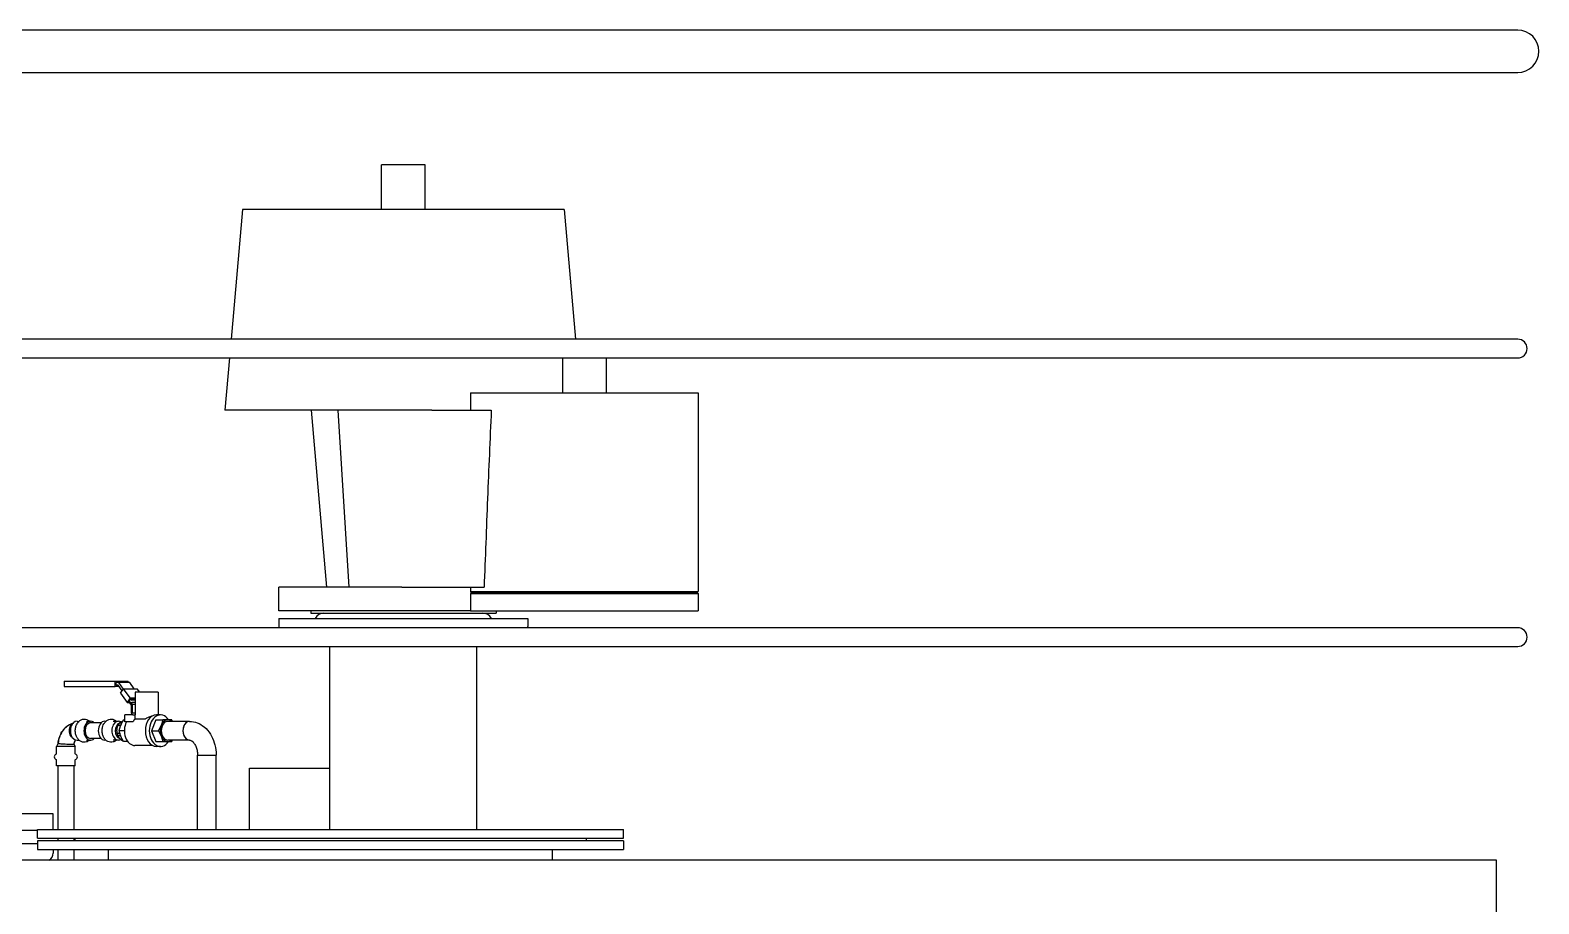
# Model space of a CAD drawing. Header units: millimetres. Extents: x 0 to 157650, y 0 to 89100.
# Drawn here: x 57471 to 59196, y 81010 to 82010 of the extents above; entities that cross this region are included whole.
import ezdxf

# ---------------------------------------------------------------- set-up
doc = ezdxf.new("R2010")
doc.units = ezdxf.units.MM
doc.header["$LTSCALE"] = 150
doc.layers.add('Visible', color=7, linetype='Continuous', lineweight=25)

msp = doc.modelspace()

# ---------------------------------------------------------------- linework, layer by layer
at = {"layer": 'Visible', "color": 9, "true_color": 0xc0c0c0}
for p, q in [((59172.2, 82009.5), (53960.2, 82009.5)), ((53969.9, 81961.2), (59172.2, 81961.2)), ((57922.8, 81855.4), (57872.8, 81855.4)), ((57872.8, 81804.4), (57872.8, 81855.4)), ((57922.8, 81804.4), (57922.8, 81855.4)), ((57713.9, 81804.4), (57700.9, 81656)), ((58081.7, 81804.4), (57713.9, 81804.4)), ((58081.7, 81804.4), (58094.7, 81656)), ((59172.2, 81656), (53969.9, 81656)), ((53969.9, 81634.7), (59172.2, 81634.7)), ((57699.1, 81634.7), (57693.8, 81574.9)), ((58079.8, 81634.7), (58079.8, 81594.9)), ((58129.8, 81634.7), (58129.8, 81594.9)), ((57974.5, 81594.9), (58235, 81594.9)), ((57974.5, 81594.9), (57974.5, 81574.9)), ((58235, 81594.9), (58235, 81367.4)), ((57930.3, 81574.9), (57693.8, 81574.9)), ((57810.3, 81372.4), (57792.6, 81574.9)), ((57835.9, 81372.4), (57823.4, 81574.9)), ((57930.3, 81574.9), (57998.3, 81574.9)), ((57896, 81372.4), (57755.3, 81372.4)), ((57755.3, 81345.4), (57755.3, 81372.4)), ((57896, 81372.4), (57990.1, 81372.4)), ((57974.5, 81372.4), (57974.5, 81367.4)), ((57974.5, 81367.4), (58235, 81367.4)), ((57976.5, 81366.4), (57974.5, 81367.4)), ((57976.5, 81366.4), (57974.5, 81365.4)), ((57976.5, 81366.4), (58233, 81366.4)), ((58233, 81366.4), (58235, 81367.4)), ((58233, 81366.4), (58235, 81365.4)), ((57974.5, 81365.4), (58235, 81365.4)), ((57974.5, 81365.4), (57974.5, 81345.4)), ((58235, 81365.4), (58235, 81345.4)), ((57974.5, 81345.4), (57755.3, 81345.4)), ((57755.3, 81336.9), (58040.3, 81336.9)), ((57755.3, 81336.9), (57755.3, 81327.4)), ((57791.8, 81345.4), (57791.8, 81342.9)), ((57791.8, 81342.9), (58003.8, 81342.9)), ((57974.5, 81345.4), (58235, 81345.4)), ((58003.8, 81345.4), (58003.8, 81342.9)), ((58040.3, 81336.9), (58040.3, 81327.4)), ((59172.2, 81326), (53969.9, 81326)), ((53969.9, 81304.7), (59172.2, 81304.7)), ((57813.7, 81095.4), (57813.7, 81304.7)), ((57982, 81095.4), (57982, 81304.7)), ((57509.8, 81265), (57568.1, 81265)), ((57509.8, 81265), (57509.8, 81259)), ((57568.1, 81259), (57568.1, 81265)), ((57568.1, 81265), (57583, 81265)), ((57572.3, 81263.5), (57569.2, 81263.5)), ((57569.2, 81260.5), (57569.2, 81263.5)), ((57585.1, 81263.5), (57572.3, 81263.5)), ((57577.7, 81256), (57572.3, 81263.5)), ((57583, 81263.5), (57583, 81265)), ((57590.1, 81256.4), (57585.1, 81263.5)), ((57509.8, 81259), (57568.1, 81259)), ((57572.5, 81259), (57568.1, 81259)), ((57571.5, 81260.5), (57569.2, 81260.5)), ((57576.2, 81253.9), (57571.5, 81260.5)), ((57574.4, 81251.4), (57577.9, 81256.4)), ((57574.4, 81251.4), (57581.9, 81240.8)), ((57585.4, 81245.8), (57577.9, 81256.4)), ((57577.9, 81256.4), (57593.5, 81256.4)), ((57585.4, 81245.8), (57581.9, 81240.8)), ((57585.4, 81245.8), (57591.2, 81245.8)), ((57617.2, 81252.4), (57591.2, 81252.4)), ((57591.2, 81252.4), (57591.2, 81226.4)), ((57596.3, 81252.4), (57593.5, 81256.4)), ((57617.2, 81252.4), (57617.2, 81226.4)), ((57581.9, 81240.8), (57584.1, 81240.8)), ((57584.7, 81241.8), (57584.1, 81240.8)), ((57584.1, 81240.8), (57586.4, 81237.6)), ((57584.4, 81242.3), (57585.9, 81244.4)), ((57591.2, 81244.4), (57585.9, 81244.4)), ((57586.1, 81240.8), (57587.8, 81238.4)), ((57586.4, 81237.6), (57586.4, 81228.6)), ((57586.4, 81228.6), (57587.8, 81228.6)), ((57591.2, 81243.5), (57587.4, 81243.5)), ((57591.2, 81240.5), (57587.4, 81240.5)), ((57587.8, 81238.4), (57587.8, 81228.6)), ((57591.2, 81238.4), (57587.8, 81238.4)), ((57591.2, 81228.6), (57587.8, 81228.6)), ((57518.6, 81215.8), (57520.4, 81217.4)), ((57524.6, 81219.1), (57526.9, 81219.1)), ((57535.4, 81219.1), (57540.1, 81219.1)), ((57552.4, 81217.4), (57540.1, 81217.4)), ((57557.6, 81219.1), (57556.5, 81219.1)), ((57572.1, 81219.1), (57566.1, 81219.1)), ((57571.6, 81214.8), (57574.4, 81214.8)), ((57575.6, 81216.9), (57572.8, 81216.9)), ((57579.4, 81220.9), (57578, 81220.9)), ((57588.3, 81226.4), (57579.4, 81226.4)), ((57579.4, 81218.4), (57579.4, 81226.4)), ((57588.3, 81218.4), (57579.4, 81218.4)), ((57588.3, 81226.4), (57591.2, 81226.4)), ((57588.3, 81218.4), (57588.5, 81218.4)), ((57591.2, 81222.2), (57591.2, 81226.4)), ((57591.2, 81222.1), (57602.8, 81222.1)), ((57614.9, 81220.9), (57609.8, 81208.4)), ((57614.9, 81220.9), (57622.6, 81220.9)), ((57620, 81226.4), (57615.5, 81226.4)), ((57653.2, 81219), (57628.5, 81219)), ((57503, 81194), (57501.1, 81190.4)), ((57519.1, 81200.6), (57520.4, 81199.4)), ((57524.6, 81197.6), (57526.9, 81197.6)), ((57535.4, 81197.6), (57540.1, 81197.6)), ((57552.4, 81199.4), (57540.1, 81199.4)), ((57557.6, 81197.6), (57556.5, 81197.6)), ((57572.1, 81197.6), (57566.1, 81197.6)), ((57573.4, 81205.3), (57570.6, 81205.3)), ((57571.3, 81202.8), (57574.1, 81202.8)), ((57578.8, 81208.4), (57572.9, 81208.4)), ((57577.4, 81196.8), (57576.5, 81196.8)), ((57582.6, 81195.9), (57578, 81195.9)), ((57609.8, 81208.4), (57614.9, 81195.9)), ((57609.8, 81208.4), (57617.5, 81208.4)), ((57614.9, 81195.9), (57622.6, 81195.9)), ((57653.2, 81197.7), (57628.5, 81197.7)), ((57522.6, 81190.4), (57501.1, 81190.4)), ((57501.1, 81181.9), (57501.1, 81190.4)), ((57521.1, 81193.2), (57522.6, 81190.4)), ((57522.6, 81181.9), (57522.6, 81190.4)), ((57611.3, 81191.4), (57590.8, 81191.4)), ((57620, 81190.4), (57615.5, 81190.4)), ((57662.4, 81180.4), (57683.7, 81180.4)), ((57662.4, 81095.4), (57662.4, 81180.4)), ((57662.4, 81180.4), (57683.7, 81180.4)), ((57683.7, 81095.4), (57683.7, 81180.4)), ((57501.1, 81168.4), (57501.1, 81175.1)), ((57522.6, 81168.4), (57501.1, 81168.4)), ((57502.8, 81168.4), (57502.8, 81095.4)), ((57520.8, 81168.4), (57520.8, 81095.4)), ((57522.6, 81168.4), (57522.6, 81175.1)), ((57721.9, 81165.4), (57813.7, 81165.4)), ((57721.9, 81095.4), (57721.9, 81165.4)), ((57497.4, 81113.4), (57212.4, 81113.4)), ((57497.4, 81095.4), (57497.4, 81113.4)), ((57479.4, 81094.4), (57212.4, 81094.4)), ((57479.4, 81095.4), (58149.4, 81095.4)), ((57479.4, 81085.4), (57479.4, 81095.4)), ((58149.4, 81085.4), (58149.4, 81095.4)), ((57212.4, 81079.4), (57479.4, 81079.4)), ((57479.4, 81085.4), (58149.4, 81085.4)), ((58149.4, 81082.4), (57479.4, 81082.4)), ((57479.4, 81082.4), (57479.4, 81072.4)), ((57502.8, 81085.4), (57502.8, 81082.4)), ((57520.8, 81085.4), (57520.8, 81082.4)), ((57521.9, 81085.4), (57521.9, 81082.4)), ((58106.9, 81085.4), (58106.9, 81082.4)), ((58149.4, 81082.4), (58149.4, 81072.4)), ((59148, 81060.4), (54004.3, 81060.4)), ((57479.4, 81072.4), (58149.4, 81072.4)), ((57497.4, 81072.4), (57497.4, 81068.4)), ((57502.8, 81072.4), (57502.8, 81060.4)), ((57520.8, 81072.4), (57520.8, 81060.4)), ((57560.4, 81060.4), (57560.4, 81072.4)), ((58068.4, 81060.4), (58068.4, 81072.4)), ((59148, 80960.4), (59148, 81060.4))]:
    msp.add_line(p, q, dxfattribs=at)
for centre, radius, start, end in [((59172.2, 81985.4), 24.2, 270, 90), ((59172.2, 81645.4), 10.7, 270, 90), ((57806.8, 81331.9), 11, 90, 152.9643), ((57988.8, 81331.9), 11, 27.0357, 90), ((57767.3, 81327.4), 12, 180, 186.4594), ((58028.3, 81327.4), 12, 353.5406, 0), ((59172.2, 81315.4), 10.7, 270, 90), ((57501.9, 81178.5), 3.31, 107.3463, 252.6537), ((57500.8, 81181.9), 0.25, 287.3463, 0), ((57522.8, 81181.9), 0.25, 180, 252.6537), ((57521.8, 81178.5), 3.31, 287.3463, 72.6537), ((57500.8, 81175.1), 0.25, 0, 72.6537), ((57522.8, 81175.1), 0.25, 107.3463, 180), ((57488.4, 81068.4), 9, 297.266, 0)]:
    msp.add_arc(centre, radius, start, end, dxfattribs=at)
for centre, major_axis, ratio, start_param, end_param in [((57587.4, 81246.5), (0, -6), 0.706874, 5.497787, 6.283185), ((57587.4, 81246.5), (0, -3), 0.706874, 5.497787, 6.283185), ((57524.6, 81208.4), (0, 10.8), 0.707339, 0, 3.141593), ((57540.1, 81208.4), (0, 10.8), 0.707339, 5.704549, 10.003414), ((57540.1, 81208.4), (0, -9), 0.707339, 3.141593, 6.283185), ((57556.5, 81208.4), (0, -10.8), 0.707339, 3.141593, 6.283185), ((57572.1, 81208.4), (0, -10.8), 0.707339, 2.769176, 6.638102), ((57574.7, 81208.4), (0, -9), 0.707339, 3.416061, 6.084351), ((57578.8, 81208.4), (0, 12), 0.707339, 0.780922, 1.005844), ((57581.6, 81208.4), (0, -12), 0.707339, 3.922515, 4.147437), ((57590.8, 81208.4), (0, -17), 0.707339, 4.083514, 6.283185), ((57598.2, 81208.4), (0, 17), 0.707339, 0.623191, 0.941921), ((57606.9, 81221.8), (-15.8, 1.1), 0.417021, 0.105307, 0.123174), ((57615.5, 81208.4), (0, -18), 0.707339, 3.141593, 6.283185), ((57620, 81208.4), (0, -18), 0.707339, 2.338444, 7.086334), ((57628.5, 81208.4), (0, 12.5), 0.707339, 1.047198, 2.094395), ((57628.5, 81208.4), (0, 12.5), 0.707339, 0, 1.047198), ((57628.5, 81208.4), (0, -10.7), 0.707339, 3.141593, 6.283185), ((57628.5, 81208.4), (0, 12.5), 0.707339, 5.732183, 6.283185), ((57653.2, 81208.4), (0, 10.7), 0.707339, 0, 3.141593), ((57653.2, 81208.4), (0, -10.7), 0.707339, 3.141593, 6.283185), ((57578.8, 81208.4), (0, 12), 0.707339, 1.82812, 2.053041), ((57581.6, 81208.4), (0, -12), 0.707339, 4.969712, 5.194634), ((57578.8, 81208.4), (0, -12), 0.707339, 6.01691, 6.144699), ((57628.5, 81208.4), (0, -12.5), 0.707339, 5.235988, 6.283185), ((57628.5, 81208.4), (0, -12.5), 0.707339, 0, 0.551003)]:
    msp.add_ellipse(centre, major_axis=major_axis, ratio=ratio, start_param=start_param, end_param=end_param, dxfattribs=at)
for points, knots in [([(57998.3, 81574.9), (57996.8, 81541.2), (57995.4, 81507.6), (57992.7, 81440.1), (57991.4, 81406.2), (57990.1, 81372.4)], [0, 0, 0, 0, 10.129351, 10.129351, 20.313918, 20.313918, 20.313918, 20.313918]), ([(57503, 81194), (57503.2, 81196), (57503.7, 81198.1), (57504.9, 81202.1), (57505.6, 81204), (57507.6, 81207.6), (57508.8, 81209.3), (57511.6, 81212.3), (57513.3, 81213.7), (57516.5, 81215.6), (57518, 81216.3), (57519.7, 81216.7)], [3.288494, 3.288494, 3.288494, 3.288494, 3.545723, 3.545723, 3.802953, 3.802953, 4.060182, 4.060182, 4.317412, 4.317412, 4.516842, 4.516842, 4.516842, 4.516842]), ([(57519.7, 81216.7), (57519.2, 81216.6), (57518.7, 81216.4), (57516.2, 81215.5), (57514.3, 81214.4), (57510.6, 81211.4), (57509, 81209.6), (57506.3, 81205.4), (57505.2, 81203.1), (57503.7, 81198.5), (57503.3, 81196.3), (57503, 81194)], [0.195547, 0.195547, 0.195547, 0.195547, 0.252916, 0.252916, 0.520353, 0.520353, 0.825373, 0.825373, 1.139532, 1.139532, 1.423895, 1.423895, 1.423895, 1.423895]), ([(57519.1, 81200.6), (57518.6, 81201.1), (57518.1, 81201.7), (57517.1, 81203.2), (57516.7, 81204.2), (57516.1, 81206.4), (57515.9, 81207.5), (57515.9, 81209.7), (57516.1, 81210.8), (57516.6, 81212.9), (57517.1, 81213.8), (57517.9, 81215), (57518.3, 81215.4), (57518.6, 81215.8)], [-2.30978, -2.30978, -2.30978, -2.30978, -2.048021, -2.048021, -1.707581, -1.707581, -1.372474, -1.372474, -1.035542, -1.035542, -0.694471, -0.694471, -0.503443, -0.503443, -0.503443, -0.503443]), ([(57539.1, 81197.6), (57538.9, 81197.5), (57538.8, 81197.4), (57537.7, 81196.5), (57536.6, 81195.9), (57534.4, 81195.2), (57533.4, 81195.1), (57531.3, 81195.3), (57530.2, 81195.5), (57528.3, 81196.5), (57527.4, 81197.1), (57525.7, 81198.8), (57525, 81199.8), (57523.8, 81202.1), (57523.3, 81203.4), (57522.7, 81206.2), (57522.6, 81207.6), (57522.7, 81210.5), (57522.9, 81211.9), (57523.8, 81214.7), (57524.4, 81215.9), (57525.9, 81218.2), (57526.8, 81219.2), (57528.8, 81220.6), (57529.9, 81221.1), (57532, 81221.7), (57533.1, 81221.7), (57535.2, 81221.4), (57536.2, 81221.1), (57537.8, 81220.2), (57538.5, 81219.7), (57539.1, 81219.1)], [0.991735, 0.991735, 0.991735, 0.991735, 1.045227, 1.045227, 1.355929, 1.355929, 1.629786, 1.629786, 1.894508, 1.894508, 2.179676, 2.179676, 2.500369, 2.500369, 2.845589, 2.845589, 3.19701, 3.19701, 3.548773, 3.548773, 3.899429, 3.899429, 4.238508, 4.238508, 4.542609, 4.542609, 4.812847, 4.812847, 5.079033, 5.079033, 5.291451, 5.291451, 5.291451, 5.291451]), ([(57569.7, 81197.6), (57569.5, 81197.4), (57569.3, 81197.2), (57568.1, 81196.3), (57567, 81195.8), (57564.8, 81195.2), (57563.8, 81195.1), (57561.7, 81195.3), (57560.7, 81195.6), (57558.8, 81196.6), (57557.9, 81197.3), (57556.2, 81199), (57555.5, 81200.1), (57554.3, 81202.4), (57553.9, 81203.8), (57553.3, 81206.6), (57553.3, 81208), (57553.4, 81210.9), (57553.7, 81212.3), (57554.4, 81214.6), (57554.8, 81215.4), (57555.3, 81216.3)], [3.455914, 3.455914, 3.455914, 3.455914, 3.537299, 3.537299, 3.844461, 3.844461, 4.116274, 4.116274, 4.381691, 4.381691, 4.669604, 4.669604, 4.993142, 4.993142, 5.339448, 5.339448, 5.690976, 5.690976, 6.042733, 6.042733, 6.283185, 6.283185, 6.283185, 6.283185]), ([(57555.3, 81216.3), (57556, 81217.4), (57556.8, 81218.5), (57558.7, 81220.2), (57559.8, 81220.8), (57562, 81221.5), (57563, 81221.7), (57565.1, 81221.6), (57566.2, 81221.3), (57568.1, 81220.5), (57569, 81219.9), (57569.7, 81219.1)], [0, 0, 0, 0, 0.343623, 0.343623, 0.65733, 0.65733, 0.933126, 0.933126, 1.197424, 1.197424, 1.472445, 1.472445, 1.472445, 1.472445]), ([(57610.7, 81225.1), (57610.1, 81224.9), (57609.6, 81224.8), (57607.4, 81224.1), (57605.7, 81223.4), (57603.7, 81222.5), (57603.3, 81222.3), (57602.8, 81222.1)], [-1.745099, -1.745099, -1.745099, -1.745099, -1.5663192, -1.5663192, -1.0524854, -1.0524854, -0.9081907, -0.9081907, -0.9081907, -0.9081907]), ([(57653.2, 81219), (57656.2, 81219), (57659.3, 81218.5), (57665, 81216.3), (57667.7, 81214.7), (57672.9, 81210.4), (57675.2, 81207.6), (57679, 81201.6), (57680.5, 81198.2), (57682.6, 81191.2), (57683.3, 81187.5), (57683.6, 81182.7), (57683.7, 81181.5), (57683.7, 81180.4)], [3.141593, 3.141593, 3.141593, 3.141593, 3.401753, 3.401753, 3.676607, 3.676607, 3.987131, 3.987131, 4.301291, 4.301291, 4.61545, 4.61545, 4.712389, 4.712389, 4.712389, 4.712389]), ([(57503, 81194), (57503, 81193.9), (57503.1, 81193.9), (57503.7, 81193.8), (57504.2, 81193.8), (57505.7, 81193.6), (57506.6, 81193.5), (57508.7, 81193.4), (57509.9, 81193.3), (57512.2, 81193.2), (57513.3, 81193.1), (57515.4, 81193), (57516.4, 81193), (57517.7, 81193), (57518.1, 81192.9), (57518.8, 81192.9), (57519.1, 81193), (57520, 81193), (57520.4, 81193), (57520.9, 81193.1), (57521.1, 81193.1), (57521.1, 81193.2)], [-4.988407, -4.988407, -4.988407, -4.988407, -4.743486, -4.743486, -4.38361, -4.38361, -4.02207, -4.02207, -3.659042, -3.659042, -3.324761, -3.324761, -3.003287, -3.003287, -2.849941, -2.849941, -2.698608, -2.698608, -2.407698, -2.407698, -2.149116, -2.149116, -2.149116, -2.149116]), ([(57521.1, 81193.2), (57521.2, 81193.9), (57521.4, 81194.7), (57521.9, 81196), (57522.1, 81196.6), (57522.6, 81197.4), (57522.7, 81197.7), (57522.9, 81197.9)], [3.3844323, 3.3844323, 3.3844323, 3.3844323, 3.5939428, 3.5939428, 3.8034532, 3.8034532, 3.9231316, 3.9231316, 3.9231316, 3.9231316]), ([(57522.9, 81197.9), (57522.8, 81197.7), (57522.7, 81197.6), (57522.2, 81196.8), (57521.9, 81196.2), (57521.4, 81194.7), (57521.2, 81194), (57521.1, 81193.2)], [0.7892574, 0.7892574, 0.7892574, 0.7892574, 0.8740532, 0.8740532, 1.108055, 1.108055, 1.3279566, 1.3279566, 1.3279566, 1.3279566]), ([(57653.2, 81197.7), (57653.7, 81197.7), (57654.2, 81197.7), (57655.5, 81197), (57656.4, 81196.5), (57658, 81194.9), (57658.7, 81193.8), (57660.1, 81191.4), (57660.7, 81190), (57661.7, 81186.9), (57662, 81185.2), (57662.3, 81182.4), (57662.4, 81181.4), (57662.4, 81180.4)], [3.141593, 3.141593, 3.141593, 3.141593, 3.455752, 3.455752, 3.769911, 3.769911, 4.042193, 4.042193, 4.30251, 4.30251, 4.565575, 4.565575, 4.712389, 4.712389, 4.712389, 4.712389])]:
    msp.add_open_spline(points, degree=3, knots=knots, dxfattribs=at)
for points, weights in [([(57570.4, 81210.1), (57570.6, 81212.4), (57571.6, 81214.8)], [1, 1.02247471629, 1]), ([(57572.8, 81216.9), (57573.7, 81217.8), (57575.3, 81218.7)], [1, 1.02247471629, 1]), ([(57572.9, 81208.4), (57573.5, 81211.7), (57574.7, 81214.6)], [1.76420471066, 1.90066641994, 1.90066641994]), ([(57574.4, 81214.8), (57574.5, 81214.6), (57574.5, 81214.3)], [1, 1.0023001921, 1.00412955435]), ([(57574.7, 81214.6), (57575.8, 81217.5), (57578, 81220.9)], [1.90066641994, 1.90066641994, 1.76420471066]), ([(57575.3, 81218.7), (57576.1, 81219.1), (57577.2, 81219.6)], [1, 1.0123973239, 1.01111762177]), ([(57575.7, 81217), (57575.7, 81216.9), (57575.6, 81216.9)], [1.00073536471, 1.00037390283, 1]), ([(57620.8, 81214.6), (57619.6, 81211.7), (57617.5, 81208.4)], [1.90066641994, 1.90066641994, 1.76420471066]), ([(57622.6, 81220.9), (57622, 81217.5), (57620.8, 81214.6)], [1.76420471066, 1.90066641994, 1.90066641994]), ([(57628.5, 81220.9), (57626.1, 81220.9), (57622.6, 81220.9)], [1.90066641994, 1.90066641994, 1.76420471066]), ([(57632.8, 81220.9), (57630.8, 81220.9), (57628.5, 81220.9)], [1.76420471066, 1.90066641994, 1.90066641994]), ([(57633.9, 81219), (57633.4, 81219.9), (57632.8, 81220.9)], [1.82805008104, 1.80112070317, 1.76420471066]), ([(57570.6, 81205.3), (57570.1, 81207.8), (57570.4, 81210.1)], [1, 1.02247471629, 1]), ([(57573.2, 81199.8), (57571.9, 81201.3), (57571.3, 81202.8)], [1, 1.02247471629, 1]), ([(57574.7, 81202.1), (57573.5, 81205), (57572.9, 81208.4)], [1.90066641994, 1.90066641994, 1.76420471066]), ([(57576.5, 81196.8), (57574.5, 81198.4), (57573.2, 81199.8)], [1, 1.02247471629, 1]), ([(57573.5, 81205.6), (57573.5, 81205.5), (57573.4, 81205.3)], [1.00219706278, 1.00115821945, 1]), ([(57574.1, 81202.8), (57574.3, 81202.7), (57574.5, 81202.5)], [1, 1.00230291125, 1.00413387882]), ([(57578, 81195.9), (57575.8, 81199.2), (57574.7, 81202.1)], [1.76420471066, 1.90066641994, 1.90066641994]), ([(57617.5, 81208.4), (57619.6, 81205), (57620.8, 81202.1)], [1.76420471066, 1.90066641994, 1.90066641994]), ([(57620.8, 81202.1), (57622, 81199.2), (57622.6, 81195.9)], [1.90066641994, 1.90066641994, 1.76420471066]), ([(57622.6, 81195.9), (57626.1, 81195.9), (57628.5, 81195.9)], [1.76420471066, 1.90066641994, 1.90066641994]), ([(57628.5, 81195.9), (57630.8, 81195.9), (57632.8, 81195.9)], [1.90066641994, 1.90066641994, 1.76420471066]), ([(57632.8, 81195.9), (57633.4, 81196.9), (57633.9, 81197.7)], [1.76420471066, 1.80112070317, 1.82805008104])]:
    msp.add_rational_spline(points, weights, degree=2, dxfattribs=at)

doc.saveas('drawing.dxf')
